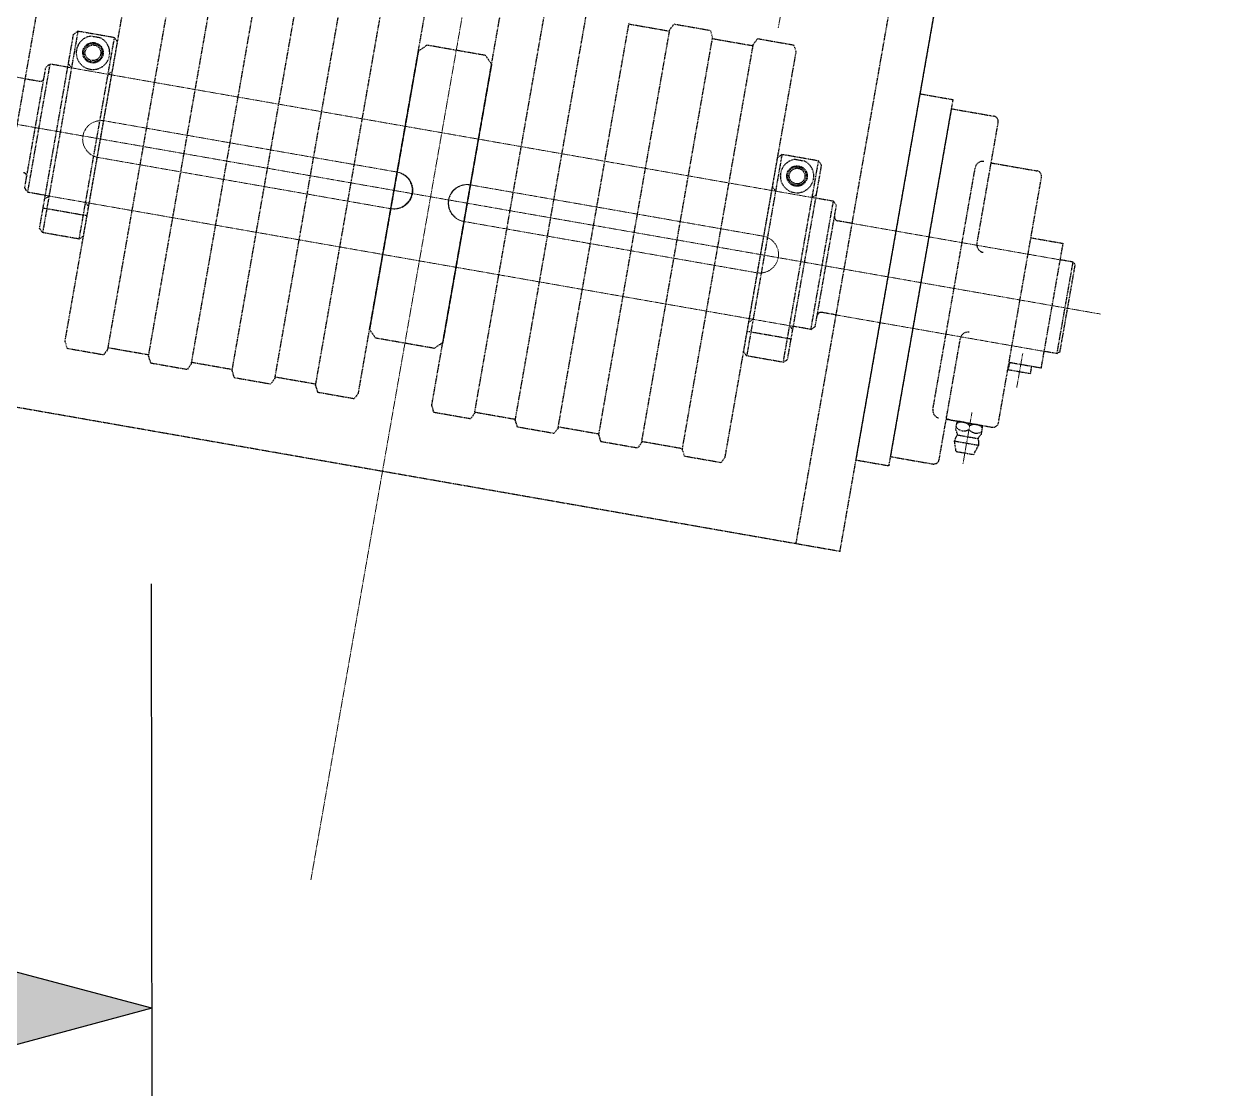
# Model space of a CAD drawing. Header units: feet. Extents: x -99009 to 3252343, y -11094690 to 9035152.
# Drawn here: x 2519629.4 to 2519954.4, y -1983178.9 to -1982892.4 of the extents above; entities that cross this region are included whole.
import ezdxf

# ---------------------------------------------------------------- set-up
doc = ezdxf.new("R2010")
doc.units = ezdxf.units.FT
doc.linetypes.add('HIDDEN', pattern=[0.375, 0.25, -0.125])
for name, color, linetype in [('1', 1, 'Continuous'), ('K-LINE', 7, 'Continuous'), ('栗本図面枠', 7, 'Continuous')]:
    doc.layers.add(name, color=color, linetype=linetype)
doc.layers.add('K-SYMBOL', color=7, linetype='Continuous', lineweight=18)

# ---------------------------------------------------------------- blocks, each defined once
blk = doc.blocks.new('Y-L')
at = {"layer": 'K-SYMBOL', "linetype": 'Continuous', "lineweight": 25}
blk.add_hatch(color=3, dxfattribs=at).paths.add_polyline_path([(4.3184, 1.1571), (0, 0), (4.3184, -1.1571)])
at = {"layer": 'K-SYMBOL', "color": 3, "linetype": 'Continuous', "lineweight": 25}
for p, q in [((0, 3.2312), (0, -2.8533)), ((0, 0), (4.3184, 1.1571)), ((0, 0), (4.3184, -1.1571))]:
    blk.add_line(p, q, dxfattribs=at)
blk = doc.blocks.new('K245828447ee21')
at = {"layer": '栗本図面枠', "color": 1, "linetype": 'HIDDEN', "lineweight": 15}
for p, q in [((3777.95, 182.86), (3777.95, -182.86)), ((3765.45, 169.7), (3765.45, 112.9)), ((3790.45, 169.7), (3790.45, 112.9)), ((3760.45, 101.1), (3759.45, 102.1)), ((3760.45, 102.1), (3760.45, -102.1)), ((3795.45, 102.1), (3795.45, -102.1)), ((3795.45, 101.1), (3796.45, 102.1)), ((3760.45, 91.1), (3759.45, 90.1)), ((3795.45, 91.1), (3796.45, 90.1)), ((3772.95, 9.9), (3772.95, 89.9)), ((3782.95, 9.9), (3782.95, 89.9)), ((3717.01, 84.25), (3465.91, 84.25)), ((-179.87, 0), (3964.46, 0)), ((3772.95, -9.9), (3772.95, -89.9)), ((3782.95, -9.9), (3782.95, -89.9)), ((3760.45, -91.1), (3759.45, -90.1)), ((3795.45, -91.1), (3796.45, -90.1)), ((3760.45, -101.1), (3759.45, -102.1)), ((3795.45, -101.1), (3796.45, -102.1)), ((3765.45, -169.7), (3765.45, -112.9))]:
    blk.add_line(p, q, dxfattribs=at)
at = {"layer": '栗本図面枠', "color": 1, "linetype": 'HIDDEN', "lineweight": 25}
for p, q in [((3765.45, 173.2), (3766.15, 173.9)), ((3765.45, 173.2), (3765.45, 169.7)), ((3790.45, 173.2), (3765.45, 173.2)), ((3789.75, 173.9), (3766.15, 173.9)), ((3790.45, 173.2), (3789.75, 173.9)), ((3790.45, 173.2), (3790.45, 169.7)), ((3760.95, 160.9), (3760.95, 169.7)), ((3794.95, 169.7), (3760.95, 169.7)), ((3794.95, 160.9), (3794.95, 169.7)), ((3796.95, 167.1), (3794.95, 167.1)), ((3796.95, 161.1), (3796.95, 167.1)), ((3742.95, 146.9), (3742.95, 159.4)), ((3811.45, 160.9), (3744.45, 160.9)), ((3796.95, 161.1), (3794.95, 161.1)), ((3812.95, 146.9), (3812.95, 159.4)), ((3812.95, 156.6), (3813.25, 156.9)), ((3812.95, 150.2), (3812.95, 156.6)), ((3812.95, 151.38), (3812.95, 156.6)), ((3812.95, 150.2), (3812.95, 156.6)), ((3815.29, 156.9), (3813.25, 156.9)), ((3816.61, 150.6), (3816.61, 156.2)), ((3818.35, 150.1), (3818.35, 156.7)), ((3821.05, 155.8), (3818.35, 156.7)), ((3812.95, 147.88), (3812.95, 153.1)), ((3812.95, 146.9), (3812.95, 153.1)), ((3812.95, 146.9), (3812.95, 153.1)), ((3821.05, 151), (3821.05, 155.8)), ((3821.05, 151), (3821.05, 155.8)), ((3821.05, 151), (3821.05, 155.8)), ((3821.05, 151), (3821.05, 155.8)), ((3812.95, 151.38), (3812.95, 150.37)), ((3813.25, 149.9), (3812.95, 150.2)), ((3815.29, 149.9), (3813.25, 149.9)), ((3821.05, 151), (3818.35, 150.1)), ((3765.03, 146.9), (3731.95, 146.9)), ((3823.95, 146.9), (3790.87, 146.9)), ((3812.95, 147.88), (3812.95, 146.9)), ((3730.45, 133.9), (3730.45, 145.4)), ((3825.45, 133.9), (3825.45, 145.4)), ((3810.95, 142.9), (3744.95, 142.9)), ((3827.95, 133.9), (3727.95, 133.9)), ((3727.95, 124.9), (3727.95, 133.9)), ((3825.45, 133.9), (3730.45, 133.9)), ((3827.95, 124.9), (3827.95, 133.9)), ((3852.95, 124.9), (-230.37, 124.9)), ((3827.95, 124.9), (3453.99, 124.9)), ((3852.95, 124.9), (3852.95, -124.9)), ((3852.95, 112.9), (-230.37, 112.9)), ((3765.45, 112.9), (3765.45, 108.9)), ((3790.45, 112.9), (3790.45, 108.9)), ((3760.45, 106.9), (3761.45, 107.9)), ((3794.45, 107.9), (3761.45, 107.9)), ((3795.45, 106.9), (3794.45, 107.9)), ((3795.45, 106.9), (3760.45, 106.9)), ((3760.45, 106.9), (3760.45, 102.1)), ((3795.45, 106.9), (3795.45, 102.1)), ((3751.45, 102.1), (3750.45, 101.1)), ((3805.45, 101.1), (3750.45, 101.1)), ((3750.45, 101.1), (3750.45, 91.1)), ((3804.45, 102.1), (3751.45, 102.1)), ((3798.95, 102.1), (3798.95, 90.1)), ((3805.45, 101.1), (3804.45, 102.1)), ((3805.45, 101.1), (3805.45, 91.1)), ((3751.18, 97.51), (3751.18, 94.69)), ((3750.45, 91.1), (3805.45, 91.1)), ((3750.45, 91.1), (3751.45, 90.1)), ((3805.45, 91.1), (3804.45, 90.1)), ((3722.61, 90.1), (3720.95, 89.27)), ((3722.61, 90.1), (3720.95, 89.27)), ((3720.95, 89.27), (3720.95, 79.23)), ((3833.3, 90.1), (3722.61, 90.1)), ((3804.45, 90.1), (3751.45, 90.1)), ((3833.3, 90.1), (3834.95, 89.27)), ((3834.95, 89.27), (3834.95, 79.23)), ((3722.61, 78.4), (3720.95, 79.23)), ((3722.61, 78.4), (3720.95, 79.23)), ((3833.3, 78.4), (3722.61, 78.4)), ((3722.95, 67.3), (3722.95, 78.4)), ((3832.95, 67.3), (3832.95, 78.4)), ((3833.3, 78.4), (3834.95, 79.23)), ((3722.61, 67.3), (3720.95, 66.47)), ((3722.61, 67.3), (3720.95, 66.47)), ((3720.95, 66.47), (3720.95, 56.43)), ((3833.3, 67.3), (3722.61, 67.3)), ((3833.3, 67.3), (3834.95, 66.47)), ((3834.95, 66.47), (3834.95, 56.43)), ((3722.61, 55.6), (3720.95, 56.43)), ((3722.61, 55.6), (3720.95, 56.43)), ((3833.3, 55.6), (3722.61, 55.6)), ((3722.95, 44.5), (3722.95, 55.6)), ((3832.95, 44.5), (3832.95, 55.6)), ((3833.3, 55.6), (3834.95, 56.43)), ((3833.3, 44.5), (3722.61, 44.5)), ((3833.3, 44.5), (3834.95, 43.67)), ((3834.95, 43.67), (3834.95, 33.63)), ((3833.3, 32.8), (3722.61, 32.8)), ((3832.95, 21.7), (3832.95, 32.8)), ((3833.3, 32.8), (3834.95, 33.63)), ((3833.3, 21.7), (3722.61, 21.7)), ((3833.3, 21.7), (3834.95, 20.87)), ((3834.95, 20.87), (3834.95, 10.83)), ((3833.3, 10), (3722.61, 10)), ((3739.95, 10), (3737.95, 8)), ((3739.95, 10), (3815.95, 10)), ((3817.95, 8), (3815.95, 10)), ((3833.3, 10), (3834.95, 10.83)), ((3737.95, 8), (3737.95, -8)), ((3737.95, 8), (3737.95, -8)), ((3737.95, 8), (3737.95, -8)), ((3817.95, 8), (3817.95, -8)), ((3817.95, 8), (3817.95, -8)), ((3817.95, 8), (3817.95, -8)), ((3739.95, -10), (3737.95, -8)), ((3817.95, -8), (3815.95, -10)), ((3833.3, -10), (3722.61, -10)), ((3739.95, -10), (3815.95, -10)), ((3833.3, -10), (3834.95, -10.83)), ((3834.95, -20.87), (3834.95, -10.83)), ((3833.3, -21.7), (3722.61, -21.7)), ((3832.95, -21.7), (3832.95, -32.8)), ((3833.3, -21.7), (3834.95, -20.87)), ((3833.3, -32.8), (3722.61, -32.8)), ((3833.3, -32.8), (3834.95, -33.63)), ((3834.95, -43.67), (3834.95, -33.63)), ((3833.3, -44.5), (3722.61, -44.5)), ((3832.95, -44.5), (3832.95, -55.6)), ((3833.3, -44.5), (3834.95, -43.67)), ((3833.3, -55.6), (3722.61, -55.6)), ((3833.3, -55.6), (3834.95, -56.43)), ((3834.95, -66.47), (3834.95, -56.43)), ((3833.3, -67.3), (3722.61, -67.3)), ((3832.95, -67.3), (3832.95, -78.4)), ((3833.3, -67.3), (3834.95, -66.47)), ((3833.3, -78.4), (3722.61, -78.4)), ((3833.3, -78.4), (3834.95, -79.23)), ((3834.95, -89.27), (3834.95, -79.23)), ((3833.3, -90.1), (3722.61, -90.1)), ((3751.45, -90.1), (3750.45, -91.1)), ((3804.45, -90.1), (3751.45, -90.1)), ((3798.95, -90.1), (3798.95, -102.1)), ((3805.45, -91.1), (3804.45, -90.1)), ((3833.3, -90.1), (3834.95, -89.27)), ((3805.45, -91.1), (3750.45, -91.1)), ((3750.45, -91.1), (3750.45, -101.1)), ((3805.45, -91.1), (3805.45, -101.1)), ((3751.18, -94.69), (3751.18, -97.51)), ((3750.45, -101.1), (3805.45, -101.1)), ((3750.45, -101.1), (3751.45, -102.1)), ((3804.45, -102.1), (3751.45, -102.1)), ((3760.45, -102.1), (3760.45, -106.9)), ((3795.45, -102.1), (3795.45, -106.9)), ((3805.45, -101.1), (3804.45, -102.1)), ((3795.45, -106.9), (3760.45, -106.9)), ((3760.45, -106.9), (3761.45, -107.9)), ((3795.45, -106.9), (3794.45, -107.9)), ((3794.45, -107.9), (3761.45, -107.9)), ((3765.45, -112.9), (3765.45, -108.9)), ((-230.37, -112.9), (3852.95, -112.9))]:
    blk.add_line(p, q, dxfattribs=at)
at = {"layer": '栗本図面枠', "color": 1, "linetype": 'HIDDEN', "lineweight": 13}
for p, q in [((3801.29, 164.1), (3791.95, 164.1)), ((3824.05, 153.4), (3809.95, 153.4))]:
    blk.add_line(p, q, dxfattribs=at)
at = {"layer": '栗本図面枠', "color": 1, "linetype": 'HIDDEN', "lineweight": 25}
for centre, radius in [((3755.45, 96.1), 2.75), ((3755.45, 96.1), 2.5), ((3755.45, 96.1), 2.1), ((3755.45, -96.1), 2.75), ((3755.45, -96.1), 2.5), ((3755.45, -96.1), 2.1)]:
    blk.add_circle(centre, radius, dxfattribs=at)
for centre, radius, start, end in [((3744.45, 159.4), 1.5, 90, 180), ((3811.45, 159.4), 1.5, 0, 90), ((3815.6, 155.15), 2.64, 138.589, 221.78), ((3812.65, 155.15), 2.64, 318.589, 41.411), ((3818.75, 161.8), 6, 234.808, 249.039), ((3816.39, 157), 0.8, 282.204, 298.592), ((3818.35, 153.4), 3.3, 90, 121.953), ((3815.6, 151.65), 2.64, 138.589, 221.411), ((3812.65, 151.65), 2.64, 318.589, 41.411), ((3818.75, 145), 6, 110.961, 125.193), ((3818.35, 153.4), 3.3, 238.047, 270), ((3731.95, 145.4), 1.5, 90, 180), ((3765.03, 148.9), 2, 270, 0), ((3790.87, 148.9), 2, 180, 270), ((3823.95, 145.4), 1.5, 0, 90), ((3744.95, 144.9), 2, 180, 270), ((3810.95, 144.9), 2, 270, 0), ((3764.45, 108.9), 1, 270, 0), ((3791.45, 108.9), 1, 180, 270), ((3755.45, 96.1), 4.5, 198.2138, 161.7862), ((3755.45, -96.1), 4.5, 198.2138, 161.7862), ((3764.45, -108.9), 1, 0, 90), ((3791.45, -108.9), 1, 90, 180)]:
    blk.add_arc(centre, radius, start, end, dxfattribs=at)
at = {"layer": '栗本図面枠', "color": 1, "linetype": 'HIDDEN', "lineweight": 15}
for centre, start, end in [((3777.95, 89.9), 0, 180), ((3777.95, 10), 180, 0), ((3777.95, 9.9), 180, 0), ((3777.95, -9.9), 0, 180), ((3777.95, -10), 0, 180), ((3777.95, -10.1), 0, 180), ((3777.95, -89.9), 180, 0)]:
    blk.add_arc(centre, 5, start, end, dxfattribs=at)

msp = doc.modelspace()

# ---------------------------------------------------------------- linework, layer by layer
at = {"layer": '1'}
msp.add_arc((2520410.24778, -1978395.99612), 100000, 84.1346387202, 194.3871675539, dxfattribs=at)

# ---------------------------------------------------------------- block references
at = {"layer": 'K-LINE', "color": 4, "linetype": 'Continuous', "lineweight": 40, "rotation": 260.0650517140735}
msp.add_blockref('K245828447ee21', (2520390.46783, -1979217.59102), dxfattribs=at)
at = {"layer": 'K-LINE', "xscale": 40.00000000000002, "yscale": 40.00000000000001, "zscale": 40.00000000000001, "rotation": 180.0650517140735}
msp.add_blockref('Y-L', (2519663.72841, -1983157.18527), dxfattribs=at)

doc.saveas('drawing.dxf')
